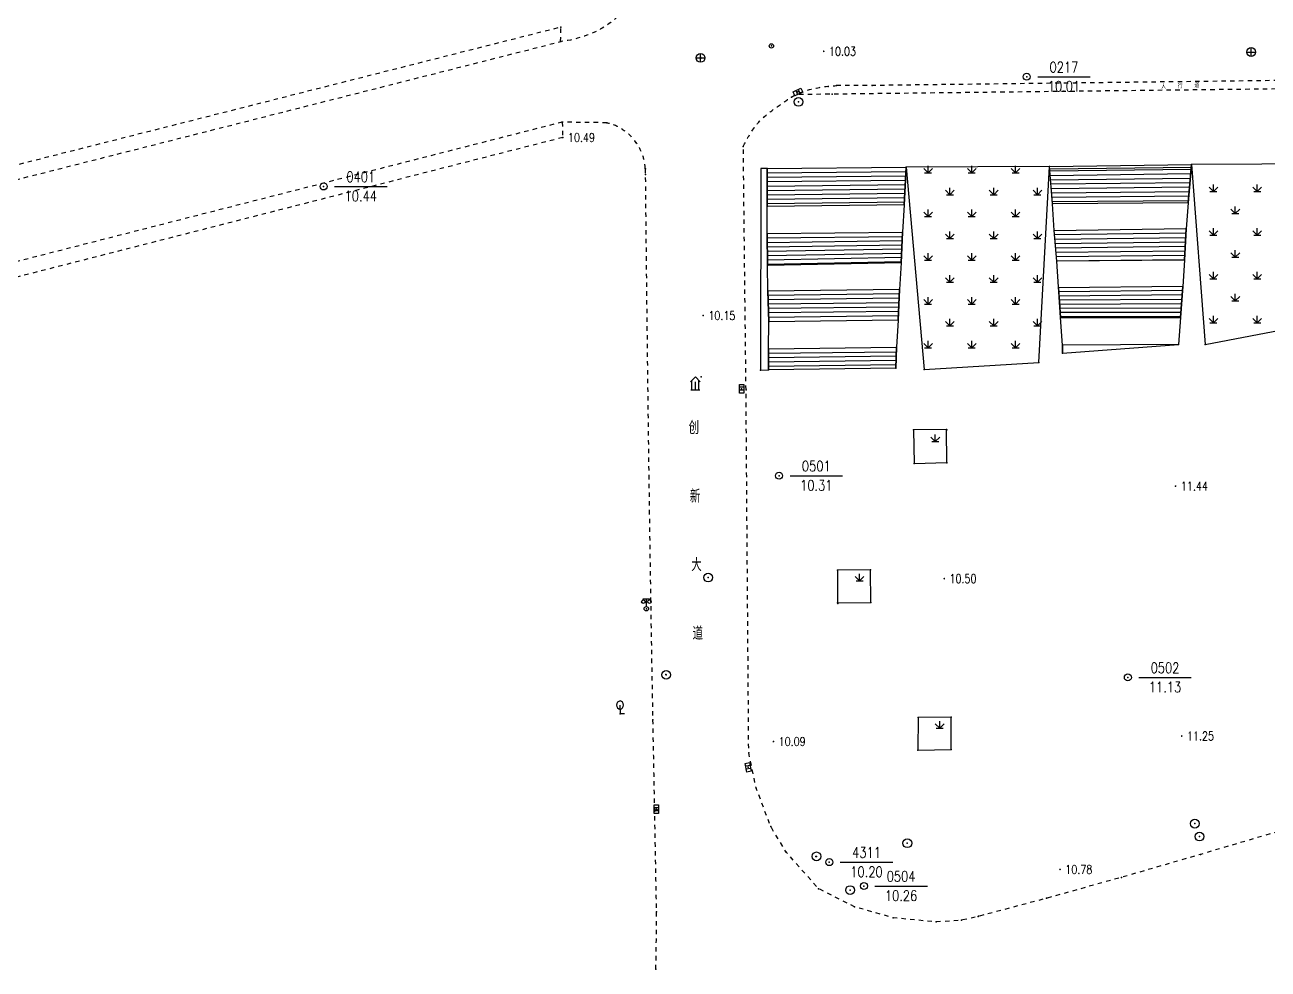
# Model space of a CAD drawing. Extents: x 940 to 2162, y 608 to 1562.
# Drawn here: x 1408 to 1550, y 608.2 to 716.1 of the extents above; entities that cross this region are included whole.
import ezdxf
from ezdxf.enums import TextEntityAlignment as Align

# ---------------------------------------------------------------- set-up
doc = ezdxf.new("R2010")
doc.units = 0
doc.header["$LTSCALE"] = 0.5
doc.header["$PDSIZE"] = 0.2
doc.linetypes.add('X6', pattern=[2, 1, -1])
doc.layers.get('0').update_dxf_attribs({"linetype": 'CONTINUOUS'})
doc.layers.add('ASSIST', color=7, linetype='CONTINUOUS', plot=False)
for name, color, linetype in [('DLDW', 11, 'CONTINUOUS'), ('DLSS', 4, 'CONTINUOUS'), ('GCD', 1, 'CONTINUOUS'), ('GXYZ', 2, 'CONTINUOUS'), ('JMD', 6, 'CONTINUOUS'), ('KZD', 1, 'CONTINUOUS'), ('ZBTZ', 3, 'CONTINUOUS'), ('ZDH', 1, 'CONTINUOUS')]:
    doc.layers.add(name, color=color, linetype=linetype)
doc.styles.add('HZ', font='rs.shx', dxfattribs={"width": 0.8, "bigfont": 'hztxt.shx'})
doc.linetypes.add('1161', pattern='A,0,[149,AAA.SHX,S=0.15,R=0,X=0,Y=0],-1.6', length=1.6)
doc.linetypes.add('444', pattern='A,4.5,[145,AAA.SHX,S=1,R=0,X=0,Y=1],4.5,-0.5,[146,AAA.SHX,S=1,R=0,X=0,Y=0],-0.5', length=10)

# ---------------------------------------------------------------- blocks, each defined once
blk = doc.blocks.new('gc043')
for p, q in [((-1, 0), (1, 0)), ((0, -1), (0, 1))]:
    blk.add_line(p, q)
blk.add_circle((0, 0), 1)
blk = doc.blocks.new('gc170')
at = {"linetype": 'Continuous'}
blk.add_circle((0, 0), 0.5, dxfattribs=at)
blk = doc.blocks.new('gc041')
for p, q in [((-1, 0.5), (1, 0.5)), ((-1, -0.5), (-1, 0.5)), ((-0.33, 0.5), (-0.33, -0.5)), ((0.33, 0.5), (0.33, -0.5)), ((1, 0.5), (1, -0.5)), ((1, -0.5), (-1, -0.5))]:
    blk.add_line(p, q)
blk = doc.blocks.new('gc188')
blk.add_circle((0, 0), 1)
blk = doc.blocks.new('gc124')
for p, q in [((-1, 1), (0, 0)), ((-0.8, 0), (0.8, 0)), ((0, 0), (0, 1.6)), ((0, 0), (1, 1))]:
    blk.add_line(p, q)
blk = doc.blocks.new('gc097')
for p, q in [((-0.7, 2), (-0.7, 2.3)), ((-0.7, 2.3), (0.7, 2.3)), ((0, 0.5), (0, 2.3)), ((0.7, 2.3), (0.7, 2))]:
    blk.add_line(p, q)
for centre, radius in [((-0.7, 1.6), 0.4), ((0, 0), 0.5), ((0.73, 1.6), 0.4)]:
    blk.add_circle(centre, radius)
blk = doc.blocks.new('gc101')
for p, q in [((0, 3), (-1.13, 1.87)), ((0, 3), (1.13, 1.87)), ((-1, 0), (1, 0)), ((-0.8, 0), (-0.8, 2.2)), ((0, 0), (0, 1.85)), ((0.8, 0), (0.8, 2.2))]:
    blk.add_line(p, q)
blk = doc.blocks.new('gc117')
blk.add_circle((0, 0), 0.8)
blk.add_point((0, 0))
blk = doc.blocks.new('gc143')
for p, q in [((0, 1), (0, 2)), ((0, 1), (0, 0)), ((1, 0), (0, 0))]:
    blk.add_line(p, q)
for centre, start, end in [((0.225, 2), 102.68038, 257.31962), ((-0.225, 2), 282.68038, 77.31962)]:
    blk.add_arc(centre, 1.025, start, end)
blk = doc.blocks.new('GC200')
at = {"linetype": 'Continuous', "const_width": 0.2, "flags": 128}
blk.add_lwpolyline([(-0.1, 0, 1), (0.1, 0, 1)], format="xyb", close=True, dxfattribs=at)

msp = doc.modelspace()

# ---------------------------------------------------------------- linework, layer by layer
at = {"linetype": 'Continuous'}
msp.add_point((1475.98, 637.37), dxfattribs=at)
at = {"layer": 'ASSIST', "linetype": 'Continuous'}
msp.add_line((1526.55, 678.62, 11.13), (1539.8, 679.61, 11.62), dxfattribs=at)
at = {"layer": 'ASSIST', "linetype": 'Continuous', "flags": 128}
for points in [[(1492.78, 695.37), (1492.78, 699.72), (1508.67, 699.89), (1508.46, 695.57)], [(1525.39, 695.68), (1525.06, 699.94), (1541.28, 700.16), (1540.91, 695.81)], [(1492.81, 688.62), (1492.79, 692.28), (1508.25, 692.44), (1508.1, 688.93)], [(1525.89, 689.13), (1525.58, 692.65), (1540.66, 692.87), (1540.47, 689.26)], [(1540, 682.68), (1540.27, 686.25), (1526.07, 686.09), (1526.32, 682.68)], [(1492.97, 682.19), (1492.85, 685.74), (1507.91, 685.92), (1507.76, 682.37)], [(1492.95, 676.72), (1492.94, 679.11), (1507.56, 679.28), (1507.5, 676.91)]]:
    msp.add_lwpolyline(points, close=True, dxfattribs=at)
at = {"layer": 'DLSS', "linetype": 'X6'}
msp.add_line((1490.37, 674.4, 10.3), (1490.06, 702.25, 10.05), dxfattribs=at)
at = {"layer": 'DLSS', "linetype": 'X6', "flags": 128}
for points in [[(1478.56, 724.18, -0.069208), (1478.66, 722.07, -0.09126), (1478.23, 720.52, -0.036322), (1477.7, 719.6, -0.019054), (1476.49, 717.96, -0.106695), (1473.49, 715.52, -0.091657), (1469.18, 714.24)], [(1490.06, 702.25, -0.043083), (1491.3, 704.37, -0.062377), (1492.45, 705.63, -0.020709), (1493.83, 706.71, -0.017397), (1495.57, 707.87, -0.07517), (1497.63, 708.75, -0.053823), (1500.71, 709.2)], [(1478.86, 699.72, 0.069224), (1478.55, 701.27, 0.069224), (1477.83, 702.67, 0.090856), (1476.35, 704.12, 0.090856), (1474.46, 704.95)], [(1480.07, 608.19, 0.001752), (1480.15, 613.49, 0.007506), (1480.15, 614.73, 0.000164), (1480.05, 620.09, -0.000053), (1479.74, 636.68, -0.001217), (1479.31, 663.67, -0.000912), (1478.89, 699.68)]]:
    msp.add_lwpolyline(points, format="xyb", dxfattribs=at)
for points, elevation in [([(1469.18, 714.24), (1469.22, 715.88), (1406.21, 699.91), (1406.22, 698.25), (1469.22, 714.24)], 10.45), ([(1469.38, 705.02), (1469.42, 703.26)], 10.14), ([(1639.18, 654.02), (1630.04, 650.51), (1621.97, 647.5), (1613.6, 644.46), (1604.81, 641.33), (1595.94, 638.27), (1587.1, 635.33), (1577.99, 632.34), (1569.29, 629.53), (1560.37, 626.74), (1551.36, 623.97), (1542.32, 621.31), (1533.27, 618.68), (1524.71, 616.29), (1516.91, 614.21), (1514.98, 613.78), (1512.1, 613.58), (1507.18, 614.06), (1502.78, 615.31), (1498.66, 617.38), (1494.97, 621.55), (1493.2, 624.48), (1491.53, 628.89), (1490.68, 632.91), (1490.37, 674.4)], 14.1)]:
    msp.add_lwpolyline(points, dxfattribs=dict(at, elevation=elevation))
for points in [[(1629.19, 710.73), (1504.77, 709.21), (1500.71, 709.2)], [(1627.92, 709.72), (1496.26, 708.17)], [(1469.38, 705.02), (1406.46, 688.93)], [(1474.46, 704.95), (1469.38, 705.02)], [(1469.42, 703.26), (1406.5, 687.16)]]:
    msp.add_lwpolyline(points, dxfattribs=at)
at = {"layer": 'JMD', "linetype": 'Continuous'}
for p, q in [((1492.78, 699.72), (1508.67, 699.89)), ((1492.78, 699.72), (1492.78, 695.37)), ((1492.78, 695.37), (1492.78, 699.72)), ((1492.78, 699.22), (1508.65, 699.39)), ((1508.46, 695.57), (1508.67, 699.89)), ((1508.67, 699.89), (1508.46, 695.57)), ((1525.06, 699.94), (1541.28, 700.16)), ((1525.39, 695.68), (1525.06, 699.94)), ((1525.08, 699.67), (1541.26, 699.89)), ((1525.1, 699.44), (1541.24, 699.65)), ((1525.14, 698.94), (1541.2, 699.14)), ((1540.91, 695.81), (1541.28, 700.16)), ((1541.28, 700.16), (1540.91, 695.81)), ((1492.78, 698.72), (1508.63, 698.9)), ((1492.78, 698.22), (1508.6, 698.4)), ((1492.78, 697.72), (1508.58, 697.9)), ((1525.18, 698.44), (1541.15, 698.63)), ((1525.22, 697.95), (1541.11, 698.12)), ((1525.26, 697.45), (1541.06, 697.61)), ((1492.78, 697.22), (1508.55, 697.41)), ((1492.78, 696.72), (1508.53, 696.91)), ((1492.78, 696.22), (1508.5, 696.42)), ((1525.3, 696.95), (1541.02, 697.1)), ((1525.33, 696.45), (1540.98, 696.59)), ((1492.78, 695.72), (1508.48, 695.92)), ((1525.37, 695.95), (1540.93, 696.08)), ((1492.79, 692.28), (1508.25, 692.44)), ((1492.79, 692.28), (1492.81, 688.62)), ((1492.81, 688.62), (1492.79, 692.28)), ((1492.79, 691.78), (1508.23, 691.96)), ((1508.1, 688.93), (1508.25, 692.44)), ((1508.25, 692.44), (1508.1, 688.93)), ((1525.58, 692.65), (1540.66, 692.87)), ((1525.89, 689.13), (1525.58, 692.65)), ((1525.62, 692.16), (1540.63, 692.36)), ((1540.47, 689.26), (1540.66, 692.87)), ((1540.66, 692.87), (1540.47, 689.26)), ((1492.8, 691.28), (1508.21, 691.48)), ((1492.8, 690.78), (1508.19, 691)), ((1492.8, 690.28), (1508.17, 690.52)), ((1525.67, 691.66), (1540.61, 691.85)), ((1525.71, 691.16), (1540.58, 691.34)), ((1525.75, 690.66), (1540.55, 690.83)), ((1492.81, 689.78), (1508.15, 690.05)), ((1492.81, 689.28), (1508.13, 689.57)), ((1492.81, 688.78), (1508.11, 689.09)), ((1525.8, 690.16), (1540.52, 690.32)), ((1525.84, 689.67), (1540.5, 689.81)), ((1525.88, 689.17), (1540.47, 689.3)), ((1540.27, 686.25), (1526.07, 686.09)), ((1540, 682.68), (1540.27, 686.25)), ((1540, 682.68), (1540.27, 686.25)), ((1540, 682.68), (1540.27, 686.25)), ((1492.85, 685.74), (1507.91, 685.92)), ((1492.85, 685.74), (1492.97, 682.19)), ((1492.97, 682.19), (1492.85, 685.74)), ((1492.86, 685.24), (1507.89, 685.42)), ((1492.88, 684.74), (1507.87, 684.92)), ((1507.76, 682.37), (1507.91, 685.92)), ((1507.91, 685.92), (1507.76, 682.37)), ((1526.07, 686.09), (1526.32, 682.68)), ((1540.23, 685.76), (1526.1, 685.62)), ((1540.19, 685.26), (1526.14, 685.14)), ((1492.9, 684.24), (1507.85, 684.42)), ((1492.92, 683.74), (1507.82, 683.92)), ((1492.93, 683.24), (1507.8, 683.42)), ((1540.15, 684.76), (1526.17, 684.67)), ((1540.12, 684.26), (1526.21, 684.19)), ((1540.08, 683.76), (1526.24, 683.71)), ((1492.95, 682.74), (1507.78, 682.92)), ((1492.97, 682.24), (1507.76, 682.42)), ((1540.04, 683.26), (1526.28, 683.24)), ((1540.01, 682.76), (1526.31, 682.76)), ((1492.94, 679.11), (1507.56, 679.28)), ((1492.94, 679.11), (1492.95, 676.72)), ((1492.95, 676.72), (1492.94, 679.11)), ((1492.94, 679.11), (1492.98, 679.11)), ((1492.95, 676.72), (1492.94, 679.11)), ((1492.95, 676.72), (1492.94, 679.11)), ((1507.5, 676.91), (1507.56, 679.28)), ((1507.56, 679.28), (1507.5, 676.91)), ((1539.8, 679.61, 11.62), (1526.55, 679.51, 11.58)), ((1526.55, 679.51, 11.58), (1526.55, 678.62, 11.13)), ((1492.95, 678.61), (1507.55, 678.78)), ((1492.95, 678.61), (1492.98, 678.61)), ((1492.95, 678.11), (1507.54, 678.29)), ((1492.95, 678.11), (1492.99, 678.11)), ((1492.95, 677.61), (1507.53, 677.79)), ((1492.95, 677.61), (1492.99, 677.61)), ((1492.95, 677.11), (1507.51, 677.3)), ((1492.95, 677.11), (1492.99, 677.11))]:
    msp.add_line(p, q, dxfattribs=at)
at = {"layer": 'JMD', "linetype": '444', "flags": 128}
for points, elevation in [([(1492.95, 676.72), (1492.94, 679.11), (1492.97, 682.19), (1492.85, 685.74), (1492.81, 688.62), (1492.79, 692.28), (1492.78, 695.37), (1492.78, 699.72)], 10.43), ([(1526.55, 678.62), (1526.55, 679.51), (1526.32, 682.68), (1525.89, 689.13), (1525.58, 692.65), (1525.39, 695.68), (1525.06, 699.94)], 11.13)]:
    msp.add_lwpolyline(points, dxfattribs=dict(at, elevation=elevation))
for points in [[(1508.67, 699.89), (1508.46, 695.57), (1508.25, 692.44), (1508.1, 688.93), (1507.91, 685.87), (1507.76, 682.37), (1507.56, 679.28), (1507.5, 676.91)], [(1541.28, 700.16), (1540.91, 695.81), (1540.66, 692.83), (1540.47, 689.26), (1540.27, 686.25), (1540, 682.68), (1539.8, 679.61)]]:
    msp.add_lwpolyline(points, dxfattribs=at)
at = {"layer": 'KZD', "linetype": 'Continuous'}
for p, q in [((1523.7, 710.21), (1529.7, 710.21)), ((1443.35, 697.67), (1449.35, 697.67)), ((1495.4, 664.6), (1501.4, 664.6)), ((1535.25, 641.54), (1541.25, 641.54)), ((1501.14, 620.42), (1507.14, 620.42)), ((1505.09, 617.69), (1511.09, 617.69))]:
    msp.add_line(p, q, dxfattribs=at)
at = {"layer": 'ZBTZ', "linetype": '1161', "flags": 128}
for points, elevation in [([(1492.01, 676.66), (1492.95, 676.72), (1492.94, 679.11), (1492.97, 682.19), (1492.85, 685.74), (1492.81, 688.62), (1492.79, 692.28), (1492.78, 695.37), (1492.78, 699.72), (1492.06, 699.72)], 10.41), ([(1510.04, 636.97), (1510, 633.23), (1513.82, 633.29), (1513.8, 636.99)], 10.39)]:
    msp.add_lwpolyline(points, close=True, dxfattribs=dict(at, elevation=elevation))
for points in [[(1508.67, 699.89), (1510.74, 676.73), (1523.83, 677.55), (1525.06, 699.94)], [(1541.28, 700.16), (1542.84, 679.59), (1555.78, 682.08), (1557.36, 700.26)], [(1509.5, 669.83), (1509.6, 666), (1513.3, 666.11), (1513.29, 669.88)], [(1500.84, 653.81), (1500.84, 650.08), (1504.62, 650.12), (1504.58, 653.84)]]:
    msp.add_lwpolyline(points, close=True, dxfattribs=at)
at = {"layer": 'ZDH', "linetype": 'Continuous'}
for p in [(1469.22, 715.88, 10.46), (1469.22, 715.88, 10.46), (1469.18, 714.24, 10.45), (1469.22, 714.24, 10.44), (1469.22, 714.24, 10.44), (1493.27, 713.73, 10.15), (1485.15, 712.45, 10.12), (1485.15, 712.45, 10.12), (1485.15, 712.45, 10.12), (1485.17, 712.35, 10.13), (1485.17, 712.35, 10.12), (1485.17, 712.35, 10.12), (1485.18, 712.36, 10.16), (1485.18, 712.36, 10.16), (1485.19, 712.34, 10.16), (1485.19, 712.34, 10.16), (1548.09, 713.04, 9.98), (1499.75, 709.11, 10.09), (1499.75, 709.11, 10.09), (1500.71, 709.2, 10.05), (1504.77, 709.21, 10.02), (1495.57, 707.87, 10.06), (1496.3, 708.47, 10.07), (1500.21, 708.22, 10.23), (1496.36, 707.33, 10.22), (1469.34, 705, 10.48), (1469.34, 705, 10.48), (1469.38, 705.02, 10.14), (1474.46, 704.95, 10.05), (1492.45, 705.63, 10.06), (1469.42, 703.26, 10.49), (1469.42, 703.26, 10.49), (1477.83, 702.67, 10.06), (1490.06, 702.25, 10.05), (1478.86, 699.72, 10.06), (1478.89, 699.68, 10.05), (1478.89, 699.05, 10.09), (1492.78, 699.72, 16.16), (1508.67, 699.89, 16.18), (1525.06, 699.94, 16.2), (1525.06, 699.94, 16.2), (1541.28, 700.16, 16.18), (1541.28, 700.16, 16.18), (1492.78, 695.37, 14.95), (1508.46, 695.57, 14.51), (1525.39, 695.68, 14.54), (1525.39, 695.68, 14.54), (1540.91, 695.81, 14.55), (1540.91, 695.81, 14.55), (1492.79, 692.28, 14.49), (1508.25, 692.44, 14.49), (1525.58, 692.65, 14.53), (1525.58, 692.65, 14.53), (1540.66, 692.87, 14.54), (1540.66, 692.87, 14.54), (1525.89, 689.13, 13.07), (1525.89, 689.13, 13.07), (1540.47, 689.26, 13.08), (1540.47, 689.26, 13.08), (1492.81, 688.62, 13.5), (1508.1, 688.93, 13.03), (1540.27, 686.25, 13.06), (1540.27, 686.25, 13.06), (1492.85, 685.74, 13.02), (1507.91, 685.92, 13), (1526.07, 686.09, 13.06), (1526.07, 686.09, 13.06), (1492.97, 682.19, 11.99), (1507.76, 682.37, 11.51), (1540, 682.68, 11.62), (1540, 682.68, 11.62), (1492.94, 679.11, 11.51), (1507.56, 679.28, 11.49), (1526.55, 679.51, 11.58), (1539.8, 679.61, 11.62), (1539.8, 679.61, 11.62), (1542.84, 679.59, 11.69), (1542.84, 679.59, 11.69), (1526.55, 678.62, 11.13), (1526.55, 678.62, 11.13), (1492.01, 676.66, 10.41), (1492.95, 676.72, 10.43), (1507.5, 676.91, 10.45), (1510.74, 676.73, 10.56), (1523.83, 677.55, 10.98), (1485.23, 675.9, 10.46), (1489.86, 674.54, 10.17), (1490.37, 674.4, 10.3), (1509.5, 669.83, 10.43), (1513.29, 669.88, 10.57), (1513.3, 669.85, 10.54), (1509.57, 666, 10.39), (1509.6, 666, 10.41), (1513.3, 666.11, 10.55), (1513.33, 666.09, 10.53), (1500.84, 653.81, 10.32), (1504.58, 653.84, 10.35), (1486.04, 652.95, 10.02), (1478.98, 649.39, 9.99), (1500.84, 650.08, 10.3), (1500.86, 650, 10.28), (1504.62, 650.12, 10.34), (1481.21, 641.87, 9.88), (1481.25, 641.84, 9.88), (1479.74, 636.68, 9.76), (1510.04, 636.97, 10.39), (1513.8, 636.99, 10.48), (1490.68, 632.91, 9.88), (1510, 633.23, 10.39), (1513.82, 633.29, 10.48), (1490.62, 631.26, 9.8), (1491.53, 628.89, 9.86), (1480.11, 626.49, 9.6), (1480.2, 626.41, 9.6), (1493.2, 624.48, 9.89), (1541.66, 624.82, 11.26), (1508.8, 622.58, 10.37), (1542.19, 623.34, 11.26), (1494.97, 621.55, 9.94), (1498.33, 621.06, 10.21), (1498.42, 621.08, 10.19), (1542.32, 621.31, 11.22), (1499.89, 620.42, 10.2), (1533.27, 618.68, 10.96), (1498.66, 617.38, 10.09), (1502.26, 617.23, 10.22), (1502.78, 615.31, 10.15), (1524.71, 616.29, 10.71), (1480.15, 614.73, 9.57), (1507.18, 614.06, 10.24), (1514.98, 613.78, 10.44), (1516.91, 614.21, 10.47), (1516.92, 614.23, 10.47), (1512.1, 613.58, 10.35), (1480.07, 608.19, 9.43)]:
    msp.add_point(p, dxfattribs=at)

# ---------------------------------------------------------------- block references
at = {"layer": 'DLDW', "linetype": 'Continuous', "xscale": 0.5, "yscale": 0.5}
for name, p in [('gc101', (1484.58, 674.4)), ('gc097', (1478.98, 649.39, 9.99))]:
    msp.add_blockref(name, p, dxfattribs=at)
at = {"layer": 'GCD', "linetype": 'Continuous'}
ref = msp.add_blockref('GC200', (1499.25, 713.12, 10.03), dxfattribs=dict(at, xscale=0.5, yscale=0.5, zscale=0.5))
ref.add_attrib('height', '10.03', dxfattribs={"linetype": 'Continuous', "height": 1, "style": 'HZ', "width": 0.8}).set_placement((1499.85, 713.12, 10.03), align=Align.MIDDLE_LEFT)
ref = msp.add_blockref('GC200', (1469.42, 703.26, 10.49), dxfattribs=dict(at, xscale=0.5, yscale=0.5, zscale=0.5))
ref.add_attrib('height', '10.49', dxfattribs={"linetype": 'Continuous', "height": 1, "style": 'HZ', "width": 0.8}).set_placement((1470.02, 703.26, 10.49), align=Align.MIDDLE_LEFT)
ref = msp.add_blockref('GC200', (1485.47, 682.91, 10.15), dxfattribs=dict(at, xscale=0.5, yscale=0.5, zscale=0.5))
ref.add_attrib('height', '10.15', dxfattribs={"linetype": 'Continuous', "height": 1, "style": 'HZ', "width": 0.8}).set_placement((1486.07, 682.91, 10.15), align=Align.MIDDLE_LEFT)
ref = msp.add_blockref('GC200', (1539.46, 663.41, 11.44), dxfattribs=dict(at, xscale=0.5, yscale=0.5, zscale=0.5))
ref.add_attrib('height', '11.44', dxfattribs={"linetype": 'Continuous', "height": 1, "style": 'HZ', "width": 0.8}).set_placement((1540.06, 663.41, 11.44), align=Align.MIDDLE_LEFT)
ref = msp.add_blockref('GC200', (1513.02, 652.83, 10.5), dxfattribs=dict(at, xscale=0.5, yscale=0.5, zscale=0.5))
ref.add_attrib('height', '10.50', dxfattribs={"linetype": 'Continuous', "height": 1, "style": 'HZ', "width": 0.8}).set_placement((1513.62, 652.83, 10.5), align=Align.MIDDLE_LEFT)
ref = msp.add_blockref('GC200', (1540.16, 634.84, 11.25), dxfattribs=dict(at, xscale=0.5, yscale=0.5, zscale=0.5))
ref.add_attrib('height', '11.25', dxfattribs={"linetype": 'Continuous', "height": 1, "style": 'HZ', "width": 0.8}).set_placement((1540.76, 634.84, 11.25), align=Align.MIDDLE_LEFT)
ref = msp.add_blockref('GC200', (1493.5, 634.21, 10.09), dxfattribs=dict(at, xscale=0.5, yscale=0.5, zscale=0.5))
ref.add_attrib('height', '10.09', dxfattribs={"linetype": 'Continuous', "height": 1, "style": 'HZ', "width": 0.8}).set_placement((1494.1, 634.21, 10.09), align=Align.MIDDLE_LEFT)
ref = msp.add_blockref('GC200', (1526.25, 619.59, 10.78), dxfattribs=dict(at, xscale=0.5, yscale=0.5, zscale=0.5))
ref.add_attrib('height', '10.78', dxfattribs={"linetype": 'Continuous', "height": 1, "style": 'HZ', "width": 0.8}).set_placement((1526.85, 619.59, 10.78), align=Align.MIDDLE_LEFT)
at = {"layer": 'GXYZ', "linetype": 'Continuous', "xscale": 0.5, "yscale": 0.5}
for name, p in [('gc043', (1548.09, 713.04, 9.98)), ('gc043', (1485.18, 712.36, 10.16)), ('gc188', (1496.36, 707.33, 10.22)), ('gc188', (1486.04, 652.95, 10.02)), ('gc188', (1481.25, 641.84, 9.88)), ('gc188', (1541.66, 624.82, 11.26)), ('gc188', (1542.19, 623.34, 11.26)), ('gc188', (1508.8, 622.58, 10.37)), ('gc188', (1498.42, 621.08, 10.19)), ('gc188', (1502.26, 617.23, 10.22))]:
    msp.add_blockref(name, p, dxfattribs=at)
at = {"layer": 'GXYZ', "linetype": 'Continuous', "yscale": 0.5, "zscale": 0.5}
for p, xscale, rotation in [((1496.3, 708.47, 10.07), 0.5, 24.80760750412866), ((1489.86, 674.54, 10.17), 0.5, 270), ((1490.62, 631.26, 9.8), 0.4999999999999999, 279.7402595799414), ((1480.11, 626.49, 9.6), 0.5, 90)]:
    msp.add_blockref('gc041', p, dxfattribs=dict(at, xscale=xscale, rotation=rotation))
at = {"layer": 'JMD', "linetype": 'Continuous', "xscale": 0.5, "yscale": 0.5}
msp.add_blockref('gc170', (1493.27, 713.73, 10.15), dxfattribs=at)
at = {"layer": 'KZD', "linetype": 'Continuous', "xscale": 0.5, "yscale": 0.5}
for p in [(1522.45, 710.21, 10.01), (1442.1, 697.67, 10.44), (1494.15, 664.6, 10.31), (1534, 641.54, 11.13), (1499.89, 620.42, 10.2), (1503.84, 617.69, 10.26)]:
    msp.add_blockref('gc117', p, dxfattribs=at)
at = {"layer": 'ZBTZ', "linetype": 'Continuous', "xscale": 0.5, "yscale": 0.5}
for name, p in [('gc124', (1511.17, 699.23)), ('gc124', (1516.17, 699.23)), ('gc124', (1521.17, 699.23)), ('gc124', (1543.78, 697.09)), ('gc124', (1548.78, 697.09)), ('gc124', (1513.67, 696.73)), ('gc124', (1518.67, 696.73)), ('gc124', (1523.67, 696.73)), ('gc124', (1511.17, 694.23)), ('gc124', (1516.17, 694.23)), ('gc124', (1521.17, 694.23)), ('gc124', (1546.28, 694.59)), ('gc124', (1513.67, 691.73)), ('gc124', (1518.67, 691.73)), ('gc124', (1523.67, 691.73)), ('gc124', (1543.78, 692.09)), ('gc124', (1548.78, 692.09)), ('gc124', (1511.17, 689.23)), ('gc124', (1516.17, 689.23)), ('gc124', (1521.17, 689.23)), ('gc124', (1546.28, 689.59)), ('gc124', (1543.78, 687.09)), ('gc124', (1548.78, 687.09)), ('gc124', (1513.67, 686.73)), ('gc124', (1518.67, 686.73)), ('gc124', (1523.67, 686.73)), ('gc124', (1511.17, 684.23)), ('gc124', (1516.17, 684.23)), ('gc124', (1521.17, 684.23)), ('gc124', (1546.28, 684.59)), ('gc124', (1513.67, 681.73)), ('gc124', (1518.67, 681.73)), ('gc124', (1523.67, 681.73)), ('gc124', (1543.78, 682.09)), ('gc124', (1548.78, 682.09)), ('gc124', (1511.17, 679.23)), ('gc124', (1516.17, 679.23)), ('gc124', (1521.17, 679.23)), ('gc124', (1512, 668.5)), ('gc124', (1503.34, 652.58)), ('gc143', (1475.98, 637.37)), ('gc124', (1512.5, 635.73))]:
    msp.add_blockref(name, p, dxfattribs=at)

# ---------------------------------------------------------------- texts
at = {"layer": 'DLSS', "linetype": 'Continuous', "style": 'HZ', "width": 0.8}
for s, height, p in [('人', 0.5, (1537.81, 708.85)), ('行', 0.5, (1539.72, 708.91)), ('道', 0.5, (1541.62, 708.98)), ('创', 1.5, (1483.81, 669.35)), ('新', 1.5, (1483.96, 661.51)), ('大', 1.5, (1484.11, 653.67)), ('道', 1.5, (1484.26, 645.83))]:
    msp.add_text(s, height=height, dxfattribs=at).set_placement(p)
at = {"layer": 'KZD', "linetype": 'Continuous', "style": 'HZ', "width": 0.8}
for s, p in [('0217', (1526.7, 711.31)), ('10.01', (1526.7, 709.11)), ('0401', (1446.35, 698.77)), ('10.44', (1446.35, 696.57)), ('0501', (1498.4, 665.7)), ('10.31', (1498.4, 663.5)), ('0502', (1538.25, 642.64)), ('11.13', (1538.25, 640.44)), ('4311', (1504.14, 621.52)), ('10.20', (1504.14, 619.32)), ('0504', (1508.09, 618.79)), ('10.26', (1508.09, 616.59))]:
    msp.add_text(s, height=1.2, dxfattribs=at).set_placement(p, align=Align.MIDDLE)

doc.saveas('drawing.dxf')
